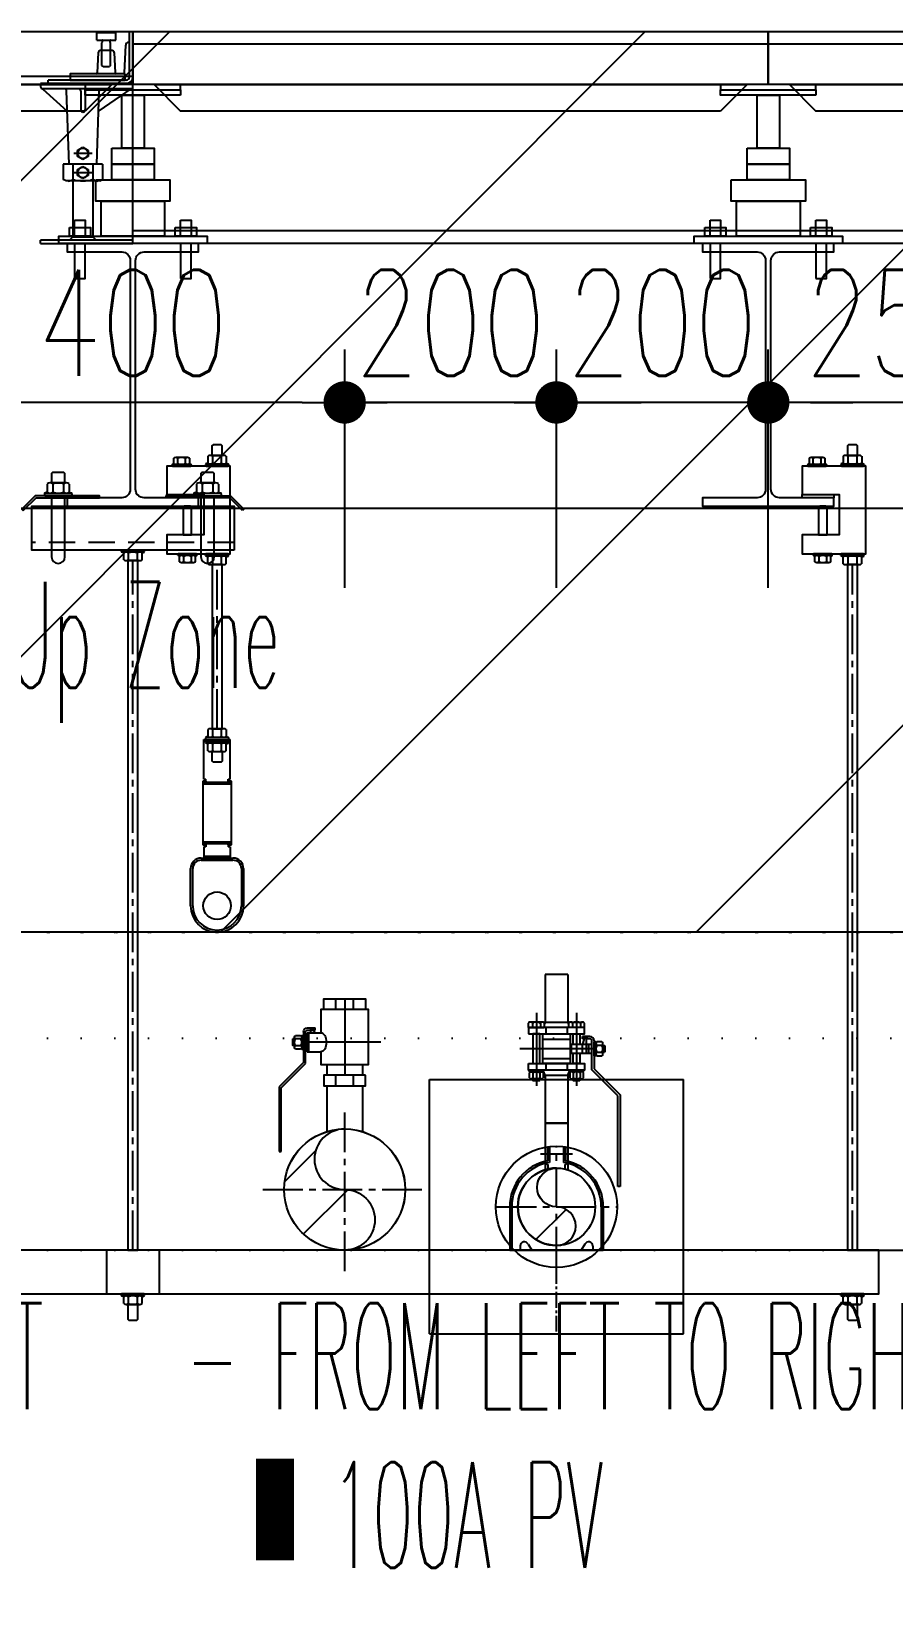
# Model space of a CAD drawing. Header units: millimetres. Extents: x -192235 to 515711, y 45168 to 947868.
# Drawn here: x 123904 to 124717, y 465210 to 466700 of the extents above; entities that cross this region are included whole.
import ezdxf
from ezdxf.enums import TextEntityAlignment as Align

# ---------------------------------------------------------------- set-up
doc = ezdxf.new("R2010")
doc.units = ezdxf.units.MM
doc.header["$LTSCALE"] = 1000
doc.header["$PDMODE"] = 1
for name, pattern in [('CENTER2', [1.125, 0.75, -0.125, 0.125, -0.125]), ('DOT2', [3.175, 0, -3.175]), ('HIDDEN', [0.375, 0.25, -0.125]), ('TPH12-SEC-@20-1$0$CENTERK5', [6.916, 6.667, -0.083, 0.083, -0.083])]:
    doc.linetypes.add(name, pattern=pattern)
for name, color, linetype in [('0-LEVEL LINE', 4, 'DOT2'), ('BG-CDA', 20, 'Continuous'), ('BG-PN2', 34, 'Continuous'), ('FS-Support-1', 2, 'Continuous'), ('LED-Light-L25', 7, 'Continuous'), ('LIGHTING', 2, 'Continuous'), ('LIGHTING-W', 7, 'Continuous'), ('M-DIM', 1, 'Continuous'), ('M-TXT', 3, 'Continuous'), ('MPPIPE', 100, 'Continuous'), ('SM-SEC-Cm$0$SUPPORT', 2, 'Continuous'), ('SUPPORT', 2, 'Continuous'), ('TPH12-SEC-@20-1$0$H-SIN', 252, 'TPH12-SEC-@20-1$0$CENTERK5'), ('TPH12-SEC-@20-1$0$SIAGE1', 252, 'Continuous'), ('TPH12-SEC-@20-1$0$STEEL-NEDA', 252, 'Continuous'), ('TPH12-SEC-@20-1$0$STEEL3', 252, 'Continuous'), ('TPH12-SEC-@20-1$0$SUGATA3', 252, 'Continuous'), ('TPH12-SEC-@20-1$0$フリーアクセス', 252, 'Continuous'), ('WY-J-D', 2, 'Continuous'), ('WY-J-U', 2, 'Continuous'), ('YCD-Xfa-Sec-24$0$Raised Floor', 1, 'Continuous')]:
    doc.layers.add(name, color=color, linetype=linetype)
doc.styles.add('aa-txt', font='simplex.shx', dxfattribs={"width": 0.7, "bigfont": 'chineset.shx'})
doc.dimstyles.new('50-DIM', dxfattribs={"dimscale": 50, "dimtxt": 2, "dimasz": 0.8, "dimexe": 1, "dimexo": 1, "dimgap": 0.5, "dimtad": 1, "dimdec": 0, "dimdsep": 46, "dimtxsty": 'aa-txt', "dimblk": 'DOT', "dimcen": 5, "dimclrd": 256, "dimclre": 256, "dimclrt": 256, "dimadec": 0, "dimazin": 0, "dimtfac": 1, "dimtdec": 0, "dimtix": 1, "dimtmove": 2, "dimatfit": 3, "dimldrblk": 'DOT', "dimfxl": 1, "dimtolj": 1, "dimtzin": 0, "dimarcsym": 0})

# ---------------------------------------------------------------- blocks, each defined once
blk = doc.blocks.new('TPH12-SEC-@20-1$0$ペデスタルB')
at = {"layer": 'TPH12-SEC-@20-1$0$フリーアクセス'}
for p, q in [((-31, -1), (-30, 0)), ((-30, 0), (-14, 0)), ((-14, 0), (-13, -1)), ((-31, -1), (-13, -1)), ((-31, -8), (-31, -1)), ((-31, -8), (-13, -8)), ((-26, -10.5), (-25.5, -10)), ((-26, -32), (-26, -10.5)), ((-25.5, -10), (-25.5, -8.4)), ((-18.4, -10), (-18.4, -8.4)), ((-18, -10.5), (-18.4, -10)), ((-18, -32), (-18, -10.5)), ((-13, -8), (-13, -1)), ((-4.7, -39), (-3.6, -12.9)), ((0, -42.6), (0, 0)), ((0, 0), (3.2, 0)), ((0, -40), (0, -0.5)), ((3.2, 0), (3.2, -42.6)), ((-29.6, -19.9), (-30.4, -39)), ((-16.4, -18), (-27.6, -18)), ((-14.4, -19.9), (-13.6, -39)), ((-25, -33), (-26, -32)), ((-25, -33), (-19, -33)), ((-18, -32), (-19, -33)), ((-84, -49), (-84, -52)), ((3.2, -49), (-84, -49)), ((3.2, -50), (-84, -50)), ((1.2, -54), (-82.2, -54)), ((-81.7, -54.2), (-59.1, -74.7)), ((-3.2, -45.8), (-76.8, -45.8)), ((-76.8, -49), (-76.8, -45.8)), ((-76.8, -49), (-3.3, -49)), ((-57, -125), (-59.4, -55.9)), ((-46, -56), (-46, -74)), ((-42, -56), (-42, -74)), ((-31, -125), (-28.6, -55.9)), ((1.2, -54), (-28.9, -74.7)), ((3.2, -52), (3.2, -49)), ((-35.3, -115), (-52.6, -115)), ((-49, -112.1), (-44, -109.2)), ((-49, -117.9), (-49, -112.1)), ((-44, -120.7), (-49, -117.9)), ((-44, -109.2), (-39, -112.1)), ((-39, -117.9), (-44, -120.7)), ((-39, -112.1), (-39, -117.9)), ((-62.5, -125), (-62.5, -139.5)), ((-25.5, -125), (-62.5, -125)), ((-53.5, -125), (-53.5, -139.4)), ((-53, -133), (-35.1, -133)), ((-49, -130.1), (-44, -127.2)), ((-49, -135.9), (-49, -130.1)), ((-44, -127.2), (-39, -130.1)), ((-39, -130.1), (-39, -135.9)), ((-34.5, -125), (-34.5, -139.4)), ((-25.5, -125), (-25.5, -139.5)), ((-59.9, -141), (-62.5, -139.5)), ((-28.1, -141), (-59.9, -141)), ((-53.5, -141), (-53.5, -193.8)), ((-44, -138.7), (-49, -135.9)), ((-39, -135.9), (-44, -138.7)), ((-34.5, -141), (-34.5, -193.8)), ((-28.1, -141), (-25.5, -139.5)), ((-84, -200), (-84, -196.8)), ((3.2, -196.8), (-84, -196.8)), ((-84, -200), (3.2, -200)), ((-56.5, -196.8), (-53.5, -193.8)), ((-53.5, -193.8), (-34.5, -193.8)), ((-31.5, -196.8), (-34.5, -193.8)), ((3.2, -200), (3.2, -196.8))]:
    blk.add_line(p, q, dxfattribs=at)
blk.add_lwpolyline([(-4, -40), (-56, -40), (-56, -46), (-4, -46)], close=True, dxfattribs=at)
for centre in [(-44, -115), (-44, -133)]:
    blk.add_circle(centre, 4.98, dxfattribs=at)
for centre, radius, start, end in [((-25.9, -8.4), 0.4, 0, 90), ((-18, -8.4), 0.4, 90, 180), ((-0.6, -13), 3, 90, 177.5), ((-27.6, -20), 2, 90, 177.5), ((-16.4, -20), 2, 2.5, 90), ((-31.4, -39), 1, 270, 357.5), ((-12.6, -39), 1, 182.5, 270), ((-5.7, -39), 1, 270, 357.5), ((-3.2, -42.6), 3.2, 270, 0), ((-3.2, -42.6), 6.4, 270, 0), ((-82, -52), 2, 180, 270), ((-82.4, -55), 1, 47.9554, 82.0191), ((-61.4, -56), 2, 2, 90), ((-48, -56), 2, 0, 90), ((-40, -56), 2, 90, 180), ((-26.6, -56), 2, 90, 178), ((1.2, -52), 2, 270, 0), ((-44, -74), 2, 180, 270), ((-44, -74), 2, 270, 0), ((-72.5, -75.4), 1, 2, 47.9554), ((-28.3, -75.4), 1, 132.0446, 178), ((-58, -134), 7.03, 270, 309.8217), ((-44, -112.5), 28.5, 250.5288, 289.4712), ((-30, -134), 7.03, 230.1783, 270)]:
    blk.add_arc(centre, radius, start, end, dxfattribs=at)
blk = doc.blocks.new('TPH12-SEC-@20-1')
at = {"layer": 'TPH12-SEC-@20-1$0$H-SIN'}
blk.add_line((83854.8, 466700), (201769.6, 466700), dxfattribs=at)
at = {"layer": 'TPH12-SEC-@20-1$0$SIAGE1'}
blk.add_line((123400, 466700), (124000, 466700), dxfattribs=at)
at = {"layer": 'TPH12-SEC-@20-1$0$STEEL-NEDA'}
for points in [[(124062, 466500), (123938, 466500), (123938, 466492), (123989.5, 466492, -0.414214), (123997.5, 466484), (123997.5, 466268, -0.414214), (123989.5, 466260), (123938, 466260), (123938, 466252), (124062, 466252), (124062, 466260), (124010.5, 466260, -0.414214), (124002.5, 466268), (124002.5, 466484, -0.414214), (124010.5, 466492), (124062, 466492)], [(124662, 466500), (124538, 466500), (124538, 466492), (124589.5, 466492, -0.414214), (124597.5, 466484), (124597.5, 466268, -0.414214), (124589.5, 466260), (124538, 466260), (124538, 466252), (124662, 466252), (124662, 466260), (124610.5, 466260, -0.414214), (124602.5, 466268), (124602.5, 466484, -0.414214), (124610.5, 466492), (124662, 466492)]]:
    blk.add_lwpolyline(points, format="xyb", close=True, dxfattribs=at)
at = {"layer": 'TPH12-SEC-@20-1$0$STEEL3'}
for p, q in [((130000, 466250), (115000, 466250)), ((130000, 465850), (115000, 465850))]:
    blk.add_line(p, q, dxfattribs=at)
at = {"layer": 'TPH12-SEC-@20-1$0$SUGATA3'}
for p, q in [((127000, 466688), (124000, 466688)), ((127000, 466512), (124000, 466512))]:
    blk.add_line(p, q, dxfattribs=at)
blk.add_lwpolyline([(124000, 466700), (127000, 466700), (127000, 466500), (124000, 466500)], close=True, dxfattribs=at)
at = {"layer": 'TPH12-SEC-@20-1$0$フリーアクセス'}
blk.add_line((123400, 466658), (124000, 466658), dxfattribs=at)
blk.add_blockref('TPH12-SEC-@20-1$0$ペデスタルB', (123996.8, 466700), dxfattribs=at)
blk = doc.blocks.new('DOT')
at = {"color": 0}
blk.add_line((-1, 0), (1, 0), dxfattribs=at)
at = {"color": 3, "const_width": 0.5}
blk.add_lwpolyline([(-0.25, 0, 1), (0.25, 0, 1)], format="xyb", close=True, dxfattribs=at)
blk = doc.blocks.new('*D207')
at = {"layer": 'DEFPOINTS', "color": 0, "transparency": 16777216}
for p in [(124629.5, 465550), (124629.5, 463950), (124854.5, 463950)]:
    blk.add_point(p, dxfattribs=at)
at = {"layer": 'M-DIM', "lineweight": -2, "transparency": 16777216}
for p, q in [((124679.5, 465550), (124904.5, 465550)), ((124854.5, 465510), (124854.5, 463990)), ((124679.5, 463950), (124904.5, 463950))]:
    blk.add_line(p, q, dxfattribs=at)
at = {"layer": 'M-DIM', "lineweight": -2, "transparency": 16777216, "xscale": 40, "yscale": 40, "zscale": 40}
for p, rotation in [((124854.5, 465550), 90), ((124854.5, 463950), 270)]:
    blk.add_blockref('DOT', p, dxfattribs=dict(at, rotation=rotation))
at = {"layer": 'M-DIM', "transparency": 16777216, "insert": (124779.5, 464750), "char_height": 100, "attachment_point": 5, "rotation": 90, "style": 'aa-txt'}
blk.add_mtext('\\A1;1600', dxfattribs=at)
blk = doc.blocks.new('_Dot')
at = {"color": 0, "linetype": 'ByBlock', "lineweight": -2}
blk.add_line((-0.5, 0), (-1, 0), dxfattribs=at)
at = {"color": 0, "linetype": 'ByBlock', "const_width": 0.5}
blk.add_lwpolyline([(-0.25, 0, 1), (0.25, 0, 1)], format="xyb", close=True, dxfattribs=at)
blk = doc.blocks.new('BG-65A')
for p, q in [((1.5, 9.06), (-1.5, 9.06)), ((-0.66, 9.7), (-0.85, 9.7)), ((-0.85, 9.7), (-0.85, 8.42)), ((-0.66, 9.7), (-0.66, 8.26)), ((0.85, 9.7), (0.66, 9.7)), ((0.66, 9.7), (0.66, 8.26)), ((0.85, 9.7), (0.85, 8.42)), ((-4.42, 4.09), (-4.42, 0)), ((-4.23, 4.09), (-4.23, 0)), ((4.23, 4.09), (4.23, 0)), ((4.42, 4.09), (4.42, 0)), ((-4.42, 0), (4.42, 0)), ((-3.44, 0.38), (-3.44, 0)), ((-2.68, 0.55), (-2.33, 0)), ((2.68, 0.55), (2.33, 0)), ((3.44, 0.38), (3.44, 0))]:
    blk.add_line(p, q)
blk.add_circle((0, 4.09), 3.65)
for centre, radius, start, end in [((0, 4.09), 4.42, 101.1352, 180), ((0, 4.09), 4.23, 99.0153, 180), ((-1.07, 7.87), 0.294, 299.8049, 104.8049), ((0, 4.09), 4.23, 0, 80.9847), ((1.07, 7.87), 0.294, 75.1951, 240.1951), ((0, 4.09), 4.42, 0, 78.8648), ((-3.04, 0.38), 0.395, 24.671, 180), ((3.04, 0.38), 0.395, 0, 155.329)]:
    blk.add_arc(centre, radius, start, end)
blk = doc.blocks.new('*D208')
at = {"layer": 'DEFPOINTS', "color": 0, "transparency": 16777216}
for p in [(123800, 466350), (123800, 466125), (124200, 466125)]:
    blk.add_point(p, dxfattribs=at)
at = {"layer": 'M-DIM', "lineweight": -2, "transparency": 16777216}
for p, q in [((123800, 466175), (123800, 466400)), ((124200, 466175), (124200, 466400)), ((124160, 466350), (123840, 466350))]:
    blk.add_line(p, q, dxfattribs=at)
at = {"layer": 'M-DIM', "lineweight": -2, "transparency": 16777216, "xscale": 40, "yscale": 40, "zscale": 40, "rotation": 180}
blk.add_blockref('DOT', (123800, 466350), dxfattribs=at)
at = {"layer": 'M-DIM', "lineweight": -2, "transparency": 16777216, "xscale": 40, "yscale": 40, "zscale": 40}
blk.add_blockref('DOT', (124200, 466350), dxfattribs=at)
at = {"layer": 'M-DIM', "transparency": 16777216, "insert": (124000, 466425), "char_height": 100, "attachment_point": 5, "style": 'aa-txt'}
blk.add_mtext('\\A1;400', dxfattribs=at)
blk = doc.blocks.new('KuzeTee-Side-65Ax15A')
for p, q in [((-10.7, 79), (10.7, 79)), ((-10.7, 79), (-10.7, 34.9)), ((10.7, 79), (10.7, 34.9))]:
    blk.add_line(p, q)
blk.add_circle((0, 0), 36.5)
blk = doc.blocks.new('S-4500-100A')
for p, q in [((-120, 120), (120, 120)), ((-120, -120), (-120, 120)), ((120, -120), (120, 120)), ((-120, -120), (120, -120))]:
    blk.add_line(p, q)
blk.add_circle((0, 0), 57.2)
blk = doc.blocks.new('SS-BV-15A-f')
for p, q in [((-5.11, 3.55), (-2.66, 6)), ((-2.66, 6), (5.99, 6)), ((5.99, 6), (5.99, 5.8)), ((-2.57, 5.8), (-5.02, 3.35)), ((5.99, 5.8), (-2.57, 5.8)), ((-8.16, 3.15), (-8.16, 2.45)), ((-7.96, 3.15), (-7.96, 2.85)), ((-7.76, 3.55), (-5.11, 3.55)), ((-5.02, 3.35), (-7.76, 3.35)), ((-6.61, 3.05), (-7.41, 3.05)), ((-9.01, 2.64), (-9.01, 1.14)), ((-7.96, 2.45), (-8.16, 2.45)), ((-7.96, 2.61), (-7.96, 2.45)), ((-6.61, 2.85), (-7.41, 2.85)), ((-6.61, 2.45), (-7.41, 2.45)), ((-14.02, 1.07), (-9.51, 1.07)), ((-14.02, 1.07), (-14.02, -1.07)), ((-9.51, 1.07), (-9.3, 1.15)), ((-9.51, -1.07), (-9.51, 1.07)), ((-9.01, 1), (-8.41, 1)), ((-7.91, -1.3), (-7.91, 1.3)), ((-6.11, -1.3), (-6.11, 1.3)), ((-5.61, 1), (-5.01, 1)), ((-4.51, 1.07), (-4.97, 1.25)), ((-4.51, 1.07), (0, 1.07)), ((-4.51, -1.07), (-4.51, 1.07)), ((0, 1.07), (0, -1.07)), ((-14.02, -1.07), (-9.51, -1.07)), ((-9.51, -1.07), (-9.3, -1.15)), ((-9.01, -1), (-8.41, -1)), ((-9.01, -2.65), (-9.01, -1.15)), ((-5.61, -1), (-5.01, -1)), ((-4.51, -1.07), (-4.97, -1.25)), ((-4.51, -1.07), (0, -1.07))]:
    blk.add_line(p, q)
at = {"color": 0}
for p, q in [((-7.3, 4.57), (-7.33, 4.54)), ((-7.33, 4.39), (-7.33, 4.54)), ((-6.69, 4.54), (-7.33, 4.54)), ((-7.3, 4.57), (-6.72, 4.57)), ((-6.72, 4.57), (-6.69, 4.54)), ((-6.69, 4.39), (-6.69, 4.54)), ((-7.66, 4.29), (-7.66, 3.81)), ((-7.66, 3.71), (-6.36, 3.71)), ((-7.66, 3.71), (-7.66, 3.55)), ((-6.36, 3.55), (-7.66, 3.55)), ((-6.52, 4.39), (-7.5, 4.39)), ((-7.5, 3.71), (-6.52, 3.71)), ((-7.34, 3.81), (-7.34, 4.29)), ((-6.68, 3.81), (-6.68, 4.29)), ((-6.36, 3.81), (-6.36, 4.29)), ((-6.36, 3.71), (-6.36, 3.55)), ((-9.54, 1.34), (-9.54, 2.46)), ((-9.01, 2.65), (-9.44, 2.65)), ((-9.44, 2.27), (-9.01, 2.27)), ((-9.44, 1.52), (-9.01, 1.52)), ((-5.01, 1.25), (-5.01, 2.55)), ((-4.85, 2.55), (-5.01, 2.55)), ((-4.85, 2.55), (-4.85, 1.25)), ((-4.85, 2.39), (-4.85, 1.41)), ((-4.27, 2.55), (-4.75, 2.55)), ((-4.75, 2.23), (-4.27, 2.23)), ((-4.75, 1.57), (-4.27, 1.57)), ((-4.17, 1.41), (-4.17, 2.39)), ((-4.17, 2.22), (-4.02, 2.22)), ((-4.17, 1.58), (-4.02, 1.58)), ((-3.99, 2.19), (-4.02, 2.22)), ((-4.02, 1.58), (-4.02, 2.22)), ((-3.99, 1.61), (-4.02, 1.58)), ((-3.99, 2.19), (-3.99, 1.61)), ((-9.44, 1.15), (-9.01, 1.15)), ((-4.85, 1.25), (-5.01, 1.25)), ((-4.75, 1.25), (-4.27, 1.25)), ((-9.54, -1.34), (-9.54, -2.46)), ((-9.44, -1.15), (-9.01, -1.15)), ((-5.01, -1.25), (-5.01, -2.55)), ((-4.85, -1.25), (-5.01, -1.25)), ((-4.85, -2.55), (-4.85, -1.25)), ((-4.85, -2.39), (-4.85, -1.41)), ((-4.75, -1.25), (-4.27, -1.25)), ((-4.17, -1.41), (-4.17, -2.39)), ((-9.44, -1.52), (-9.01, -1.52)), ((-9.44, -2.27), (-9.01, -2.27)), ((-9.01, -2.65), (-9.44, -2.65)), ((-4.85, -2.55), (-5.01, -2.55)), ((-4.75, -1.57), (-4.27, -1.57)), ((-4.75, -2.23), (-4.27, -2.23)), ((-4.27, -2.55), (-4.75, -2.55)), ((-4.17, -1.58), (-4.02, -1.58)), ((-4.17, -2.22), (-4.02, -2.22)), ((-3.99, -1.61), (-4.02, -1.58)), ((-4.02, -2.22), (-4.02, -1.58)), ((-3.99, -2.19), (-4.02, -2.22)), ((-3.99, -1.61), (-3.99, -2.19))]:
    blk.add_line(p, q, dxfattribs=at)
for points in [[(-7.41, 3.35), (-7.41, 1.38), (-6.61, 1.38), (-6.61, 3.35)], [(-7.41, 1.58), (-8.41, 1.58), (-8.41, 2.22), (-7.41, 2.22)], [(-7.41, 2.85), (-8.11, 2.85), (-8.11, 2.65), (-7.41, 2.45)], [(-6.61, 2.22), (-5.61, 2.22), (-5.61, 1.58), (-6.61, 1.58)]]:
    blk.add_lwpolyline(points)
for points in [[(-8.41, -2.65), (-8.41, 2.65), (-9.01, 2.65), (-9.01, -2.65)], [(-5.61, -2.65), (-5.61, 2.65), (-5.01, 2.65), (-5.01, -2.65)], [(-8.41, 1.3), (-5.61, 1.3), (-5.61, -1.3), (-8.41, -1.3)], [(-5.61, -2.22), (-5.61, -1.58), (-8.41, -1.58), (-8.41, -2.22)]]:
    blk.add_lwpolyline(points, close=True)
for radius in [0.4, 0.2]:
    blk.add_arc((-7.76, 3.15), radius, 90, 180)
for centre, radius, start, end in [((-7.5, 4.21), 0.182, 26.7762, 153.2238), ((-7.5, 3.89), 0.182, 206.7762, 333.2238), ((-7.01, 3.81), 0.578, 55.7945, 124.2055), ((-7.01, 4.29), 0.578, 235.7945, 304.2055), ((-6.52, 4.21), 0.182, 26.7762, 153.2238), ((-6.52, 3.89), 0.182, 206.7762, 333.2238), ((-9.31, 2.46), 0.226, 123.855, 236.145), ((-8.79, 1.9), 0.753, 150.1372, 209.8628), ((-9.31, 1.34), 0.226, 123.855, 236.145), ((-4.67, 2.39), 0.182, 116.7762, 243.2238), ((-4.27, 1.9), 0.578, 145.7945, 214.2055), ((-4.67, 1.41), 0.182, 116.7762, 243.2238), ((-4.35, 2.39), 0.182, 296.7762, 63.2238), ((-4.75, 1.9), 0.578, 325.7945, 34.2055), ((-4.35, 1.41), 0.182, 296.7762, 63.2238), ((-9.31, -1.34), 0.226, 123.855, 236.145), ((-4.67, -1.41), 0.182, 116.7762, 243.2238), ((-4.35, -1.41), 0.182, 296.7762, 63.2238), ((-8.79, -1.9), 0.753, 150.1372, 209.8628), ((-9.31, -2.46), 0.226, 123.855, 236.145), ((-4.27, -1.9), 0.578, 145.7945, 214.2055), ((-4.67, -2.39), 0.182, 116.7762, 243.2238), ((-4.75, -1.9), 0.578, 325.7945, 34.2055), ((-4.35, -2.39), 0.182, 296.7762, 63.2238)]:
    blk.add_arc(centre, radius, start, end, dxfattribs=at)
at = {"layer": 'MPPIPE', "color": 1, "linetype": 'CENTER2', "ltscale": 0.01}
for p, q in [((-7.01, 3.45), (-7.01, -3.45)), ((-10.41, 1.9), (-3.51, 1.9)), ((-10.41, -1.9), (-3.51, -1.9))]:
    blk.add_line(p, q, dxfattribs=at)
blk = doc.blocks.new('KuzeTee-Side-100Ax25A')
for p, q in [((-16.7, 98), (16.7, 98)), ((-16.7, 98), (-16.7, 54.7)), ((16.7, 98), (16.7, 54.7))]:
    blk.add_line(p, q)
blk.add_circle((0, 0), 57.2)
blk = doc.blocks.new('BV-25A-f')
for p, q in [((-2.2, 3.9), (0.1, 6.2)), ((0.19, 6), (-2.11, 3.7)), ((0.1, 6.2), (6.2, 6.2)), ((6.2, 6), (0.19, 6)), ((6.2, 6.2), (6.2, 6)), ((-5.45, 3.5), (-5.45, 2.8)), ((-5, 3.2), (-5.4, 3.2)), ((-5.4, 3), (-5.4, 3.2)), ((-5, 2.8), (-5.4, 3)), ((-5.25, 3.5), (-5.25, 2.8)), ((-5.05, 3.9), (-2.2, 3.9)), ((-2.11, 3.7), (-5.05, 3.7)), ((-3.2, 3.55), (-5, 3.55)), ((-5, 3.55), (-5, 2.25)), ((-3.2, 3.4), (-5, 3.4)), ((-4.5, 3.7), (-4.5, 3.55)), ((-3.7, 3.7), (-3.7, 3.55)), ((-3.2, 3.55), (-3.2, 2.25)), ((-5.25, 2.8), (-5.45, 2.8)), ((-2, 1.67), (-1, 1.67)), ((-7.2, 0.82), (-8.2, 0.82)), ((0, 0.82), (-1, 0.82)), ((-7.2, -0.82), (-8.2, -0.82)), ((0, -0.82), (-1, -0.82)), ((-2, -1.67), (-1, -1.67))]:
    blk.add_line(p, q)
at = {"color": 0}
for p, q in [((-4.75, 4.64), (-4.75, 4.16)), ((-3.61, 4.74), (-4.59, 4.74)), ((-4.43, 4.16), (-4.43, 4.64)), ((-4.39, 4.92), (-4.42, 4.89)), ((-4.42, 4.74), (-4.42, 4.89)), ((-3.78, 4.89), (-4.42, 4.89)), ((-4.39, 4.92), (-3.81, 4.92)), ((-3.81, 4.92), (-3.78, 4.89)), ((-3.78, 4.74), (-3.78, 4.89)), ((-3.77, 4.16), (-3.77, 4.64)), ((-3.45, 4.16), (-3.45, 4.64)), ((-4.75, 4.06), (-3.45, 4.06)), ((-4.75, 4.06), (-4.75, 3.9)), ((-3.45, 3.9), (-4.75, 3.9)), ((-4.59, 4.06), (-3.61, 4.06)), ((-3.45, 4.06), (-3.45, 3.9))]:
    blk.add_line(p, q, dxfattribs=at)
for points in [[(-7.2, -1.97), (-7.2, 1.97), (-8.2, 1.97), (-8.2, -1.97)], [(-1, -1.97), (-1, 1.97), (0, 1.97), (0, -1.97)]]:
    blk.add_lwpolyline(points, close=True)
blk.add_lwpolyline([(-3.2, 2.25), (-2, 2.25), (-2, -2.25), (-7.2, -2.25), (-7.2, 2.25), (-5, 2.25)])
for centre, radius, start, end in [((-4.59, 4.56), 0.182, 26.7762, 153.2238), ((-4.1, 4.16), 0.578, 55.7945, 124.2055), ((-3.61, 4.56), 0.182, 26.7762, 153.2238), ((-4.59, 4.24), 0.182, 206.7762, 333.2238), ((-4.1, 4.64), 0.578, 235.7945, 304.2055), ((-3.61, 4.24), 0.182, 206.7762, 333.2238)]:
    blk.add_arc(centre, radius, start, end, dxfattribs=at)
for radius in [0.4, 0.2]:
    blk.add_arc((-5.05, 3.5), radius, 90, 180)
blk.add_ellipse((-4.1, 2.25), major_axis=(0.9, 0), ratio=0.575, start_param=3.141593, end_param=6.283185)
at = {"layer": 'MPPIPE', "color": 1, "linetype": 'CENTER2', "ltscale": 0.01}
for p, q in [((-4.1, -3.42), (-4.1, 3.42)), ((-8.2, 0), (-1, 0))]:
    blk.add_line(p, q, dxfattribs=at)
blk = doc.blocks.new('*D201')
at = {"layer": 'DEFPOINTS', "color": 0, "transparency": 16777216}
for p in [(124200, 466350), (124200, 466125), (124400, 466125)]:
    blk.add_point(p, dxfattribs=at)
at = {"layer": 'M-DIM', "lineweight": -2, "transparency": 16777216}
for p, q in [((124200, 466175), (124200, 466400)), ((124400, 466175), (124400, 466400)), ((124160, 466350), (124120, 466350)), ((124400, 466350), (124200, 466350)), ((124440, 466350), (124480, 466350))]:
    blk.add_line(p, q, dxfattribs=at)
at = {"layer": 'M-DIM', "lineweight": -2, "transparency": 16777216, "xscale": 40, "yscale": 40, "zscale": 40}
blk.add_blockref('DOT', (124200, 466350), dxfattribs=at)
at = {"layer": 'M-DIM', "lineweight": -2, "transparency": 16777216, "xscale": 40, "yscale": 40, "zscale": 40, "rotation": 180}
blk.add_blockref('DOT', (124400, 466350), dxfattribs=at)
at = {"layer": 'M-DIM', "transparency": 16777216, "insert": (124300, 466425), "char_height": 100, "attachment_point": 5, "style": 'aa-txt'}
blk.add_mtext('\\A1;200', dxfattribs=at)
blk = doc.blocks.new('Nut-M10')
for p, q in [((-10.9, 1.5), (-10.9, 0.5)), ((-8.7, 2.8), (-10.6, 2)), ((-10.4, 2), (10.4, 2)), ((-10.4, 0), (10.4, 0)), ((-8.7, 9.2), (-8.7, 2.8)), ((6.5, 10), (-6.5, 10)), ((-4.3, 9.2), (-4.3, 2.8)), ((4.3, 2.8), (4.3, 9.2)), ((8.7, 9.2), (8.7, 2.8)), ((8.7, 2.8), (10.6, 2)), ((10.9, 1.5), (10.9, 0.5))]:
    blk.add_line(p, q)
for centre, radius, start, end in [((-10.4, 1.5), 0.5, 90, 180), ((-10.4, 0.5), 0.5, 180, 270), ((-6.5, 6.7), 3.33, 49.441, 130.559), ((-6.5, 5.3), 3.33, 229.441, 310.559), ((0, -2.1), 12.1, 69.065, 110.935), ((0, 14.1), 12.1, 249.065, 290.935), ((6.5, 6.7), 3.33, 49.441, 130.559), ((6.5, 5.3), 3.33, 229.441, 310.559), ((10.4, 1.5), 0.5, 0, 90), ((10.4, 0.5), 0.5, 270, 0)]:
    blk.add_arc(centre, radius, start, end)
blk = doc.blocks.new('Nut-M8')
for p, q in [((-8.9, 1.2), (-8.9, 0.4)), ((-7.5, 2.2), (-8.7, 1.5)), ((-8.5, 1.6), (8.6, 1.6)), ((-8.5, 0), (8.6, 0)), ((-7.5, 7.3), (-7.5, 2.2)), ((5.6, 8), (-5.6, 8)), ((-3.8, 7.3), (-3.8, 2.2)), ((3.8, 2.2), (3.8, 7.3)), ((7.5, 7.3), (7.5, 2.2)), ((7.5, 2.2), (8.7, 1.5)), ((9, 1.2), (9, 0.4))]:
    blk.add_line(p, q)
for centre, radius, start, end in [((-8.5, 1.2), 0.4, 90, 180), ((-8.5, 0.4), 0.4, 180, 270), ((-5.6, 5), 3.03, 51.7868, 128.2132), ((-5.6, 4.6), 3.03, 231.7868, 308.2132), ((0, -3.2), 11.2, 70.3471, 109.6529), ((0, 12.8), 11.2, 250.3471, 289.6529), ((5.6, 5), 3.03, 51.7868, 128.2132), ((5.6, 4.6), 3.03, 231.7868, 308.2132), ((8.6, 1.2), 0.4, 0, 90), ((8.6, 0.4), 0.4, 270, 0)]:
    blk.add_arc(centre, radius, start, end)
blk = doc.blocks.new('HG-S-r')
blk.add_lwpolyline([(0.87, 5), (0.77, 4.9), (0.77, 4), (1.73, 4), (1.73, 4.9), (1.63, 5)], close=True)
blk.add_lwpolyline([(-0.5, 0.3), (0, 0.3), (0, -3.5), (-3.5, -3.5), (-3.5, -5.3), (2.5, -5.3), (2.5, 3), (-3.5, 3), (-3.5, 0.3), (-0.5, 0.3), (-0.5, 0), (-3.5, 0), (-3.5, 0.3)])
at = {"xscale": 0.1, "yscale": 0.1, "zscale": 0.1}
for name, p in [('Nut-M8', (-2.1, 3)), ('Nut-M10', (1.25, 3))]:
    blk.add_blockref(name, p, dxfattribs=at)
at = {"xscale": 0.1, "yscale": 0.1, "zscale": 0.1, "rotation": 180}
for name, p in [('Nut-M8', (-1.55, -5.3)), ('Nut-M10', (1.25, -5.3))]:
    blk.add_blockref(name, p, dxfattribs=at)
blk = doc.blocks.new('*D202')
at = {"layer": 'DEFPOINTS', "color": 0, "transparency": 16777216}
for p in [(124400, 466350), (124400, 466125), (124600, 466125)]:
    blk.add_point(p, dxfattribs=at)
at = {"layer": 'M-DIM', "lineweight": -2, "transparency": 16777216}
for p, q in [((124400, 466175), (124400, 466400)), ((124600, 466175), (124600, 466400)), ((124360, 466350), (124320, 466350)), ((124600, 466350), (124400, 466350)), ((124640, 466350), (124680, 466350))]:
    blk.add_line(p, q, dxfattribs=at)
at = {"layer": 'M-DIM', "lineweight": -2, "transparency": 16777216, "xscale": 40, "yscale": 40, "zscale": 40}
blk.add_blockref('DOT', (124400, 466350), dxfattribs=at)
at = {"layer": 'M-DIM', "lineweight": -2, "transparency": 16777216, "xscale": 40, "yscale": 40, "zscale": 40, "rotation": 180}
blk.add_blockref('DOT', (124600, 466350), dxfattribs=at)
at = {"layer": 'M-DIM', "transparency": 16777216, "insert": (124500, 466425), "char_height": 100, "attachment_point": 5, "style": 'aa-txt'}
blk.add_mtext('\\A1;200', dxfattribs=at)
blk = doc.blocks.new('*D234')
at = {"layer": 'DEFPOINTS', "color": 0, "transparency": 16777216}
for p in [(124600, 466350), (124600, 466125), (124850, 466125)]:
    blk.add_point(p, dxfattribs=at)
at = {"layer": 'M-DIM', "lineweight": -2, "transparency": 16777216}
for p, q in [((124600, 466175), (124600, 466400)), ((124850, 466175), (124850, 466400)), ((124810, 466350), (124640, 466350))]:
    blk.add_line(p, q, dxfattribs=at)
at = {"layer": 'M-DIM', "lineweight": -2, "transparency": 16777216, "xscale": 40, "yscale": 40, "zscale": 40, "rotation": 180}
blk.add_blockref('DOT', (124600, 466350), dxfattribs=at)
at = {"layer": 'M-DIM', "lineweight": -2, "transparency": 16777216, "xscale": 40, "yscale": 40, "zscale": 40}
blk.add_blockref('DOT', (124850, 466350), dxfattribs=at)
at = {"layer": 'M-DIM', "transparency": 16777216, "insert": (124725, 466425), "char_height": 100, "attachment_point": 5, "style": 'aa-txt'}
blk.add_mtext('\\A1;250', dxfattribs=at)
blk = doc.blocks.new('YCD-Xfa-Sec-24')
at = {"layer": 'YCD-Xfa-Sec-24$0$Raised Floor'}
for points in [[(585400, 396700), (584800, 396700), (584800, 396650), (585400, 396650)], [(586000, 396700), (585400, 396700), (585400, 396650), (586000, 396650)], [(586600, 396700), (586000, 396700), (586000, 396650), (586600, 396650)], [(584845, 396625), (585355, 396625), (585380, 396650), (584820, 396650)], [(585355, 396650), (585445, 396650), (585445, 396645), (585355, 396645)], [(585355, 396640), (585445, 396640), (585445, 396645), (585355, 396645)], [(585445, 396625), (585955, 396625), (585980, 396650), (585420, 396650)], [(585955, 396650), (586045, 396650), (586045, 396645), (585955, 396645)], [(585955, 396640), (586045, 396640), (586045, 396645), (585955, 396645)], [(586045, 396625), (586555, 396625), (586580, 396650), (586020, 396650)], [(585410.5, 396640), (585389.5, 396640), (585389.5, 396590), (585410.5, 396590)], [(586010.5, 396640), (585989.5, 396640), (585989.5, 396590), (586010.5, 396590)], [(585420, 396590), (585380, 396590), (585380, 396575), (585420, 396575)], [(586020, 396590), (585980, 396590), (585980, 396575), (586020, 396575)], [(585420, 396575), (585380, 396575), (585380, 396560), (585420, 396560)], [(586020, 396575), (585980, 396575), (585980, 396560), (586020, 396560)], [(585435, 396560), (585365, 396560), (585365, 396540), (585435, 396540)], [(586035, 396560), (585965, 396560), (585965, 396540), (586035, 396540)], [(585430, 396540), (585370, 396540), (585370, 396507), (585430, 396507)], [(586030, 396540), (585970, 396540), (585970, 396507), (586030, 396507)], [(585355, 396522), (585345, 396522), (585345, 396507), (585355, 396507)], [(585455, 396522), (585445, 396522), (585445, 396507), (585455, 396507)], [(585955, 396522), (585945, 396522), (585945, 396507), (585955, 396507)], [(586055, 396522), (586045, 396522), (586045, 396507), (586055, 396507)], [(585330, 396500), (585470, 396500), (585470, 396507), (585330, 396507)], [(585360, 396515), (585340, 396515), (585340, 396507), (585360, 396507)], [(585460, 396515), (585440, 396515), (585440, 396507), (585460, 396507)], [(585930, 396500), (586070, 396500), (586070, 396507), (585930, 396507)], [(585960, 396515), (585940, 396515), (585940, 396507), (585960, 396507)], [(586060, 396515), (586040, 396515), (586040, 396507), (586060, 396507)], [(585355, 396467), (585345, 396467), (585345, 396500), (585355, 396500)], [(585455, 396467), (585445, 396467), (585445, 396500), (585455, 396500)], [(585955, 396467), (585945, 396467), (585945, 396500), (585955, 396500)], [(586055, 396467), (586045, 396467), (586045, 396500), (586055, 396500)]]:
    blk.add_lwpolyline(points, close=True, dxfattribs=at)
blk = doc.blocks.new('WY-J-U')
at = {"layer": 'WY-J-U'}
for p, q in [((-12.5, 42), (12.5, 42)), ((-12.5, 4.5), (-12.5, 42)), ((-12.5, 40.5), (12.5, 40.5)), ((12.5, 4.5), (12.5, 42)), ((-12.5, 4.5), (-10.5, 4.5)), ((-12.5, 1.5), (12.5, 1.5)), ((-12.5, 0), (-12.5, 1.5)), ((-12.5, 0), (12.5, 0)), ((-10.5, 1.5), (-10.5, 4.5)), ((10.5, 1.5), (10.5, 4.5)), ((10.5, 4.5), (12.5, 4.5)), ((12.5, 0), (12.5, 1.5))]:
    blk.add_line(p, q, dxfattribs=at)
blk = doc.blocks.new('LED-38W-W')
blk.add_circle((0, -45), 13)
at = {"layer": 'LIGHTING-W'}
for p, q in [((-15, 0), (15, 0)), ((-25, -45), (-25, -10)), ((-23, -45), (-23, -10)), ((-15, -2), (15, -2)), ((23, -10), (23, -45)), ((25, -10), (25, -45))]:
    blk.add_line(p, q, dxfattribs=at)
for centre, radius, start, end in [((-15, -10), 10, 90, 180), ((15, -10), 10, 0, 90), ((-15, -10), 8, 90, 180), ((15, -10), 8, 0, 90), ((0, -45), 25, 180, 0), ((0, -45), 23, 180, 0)]:
    blk.add_arc(centre, radius, start, end, dxfattribs=at)
blk = doc.blocks.new('Wireway-27x60')
at = {"layer": 'LIGHTING'}
for p, q in [((-13.5, 57.5), (-13.5, -2.5)), ((-10.5, 57.5), (-13.5, 57.5)), ((-13.5, 55), (13.5, 55)), ((-10.5, 56.5), (-12.5, 56.5)), ((-12.5, 56.5), (-12.5, 55)), ((-10.5, 57.5), (-10.5, 56.5)), ((13.5, 57.5), (10.5, 57.5)), ((10.5, 56.5), (10.5, 57.5)), ((12.5, 56.5), (10.5, 56.5)), ((12.5, 55), (12.5, 56.5)), ((13.5, -2.5), (13.5, 57.5)), ((-13.5, 0), (13.5, 0)), ((-12.5, 0), (-12.5, -1.5)), ((12.5, -1.5), (12.5, 0)), ((-13.5, -2.5), (-10.5, -2.5)), ((-12.5, -1.5), (-10.5, -1.5)), ((-10.5, -1.5), (-10.5, -2.5)), ((10.5, -1.5), (12.5, -1.5)), ((10.5, -2.5), (10.5, -1.5)), ((10.5, -2.5), (13.5, -2.5))]:
    blk.add_line(p, q, dxfattribs=at)
blk = doc.blocks.new('WY-J-D')
at = {"layer": 'WY-J-D'}
for p, q in [((12.5, 0), (-12.5, 0)), ((-12.5, 0), (-12.5, -1.5)), ((12.5, -1.5), (-12.5, -1.5)), ((-12.5, -4.5), (-12.5, -15)), ((-10.5, -4.5), (-12.5, -4.5)), ((12.5, -13.5), (-12.5, -13.5)), ((-10.5, -1.5), (-10.5, -4.5)), ((10.5, -1.5), (10.5, -4.5)), ((12.5, -4.5), (10.5, -4.5)), ((12.5, 0), (12.5, -1.5)), ((12.5, -4.5), (12.5, -15)), ((12.5, -15), (-12.5, -15))]:
    blk.add_line(p, q, dxfattribs=at)
blk = doc.blocks.new('LED-Light-L25')
at = {"layer": 'SM-SEC-Cm$0$SUPPORT'}
blk.add_lwpolyline([(139074.7375, 466042), (139084.2625, 466042), (139084.2625, 466197), (139074.7375, 466197)], close=True, dxfattribs=at)
at = {"layer": 'SUPPORT', "linetype": 'CENTER2', "ltscale": 0.05}
blk.add_line((139079.5, 466042), (139079.5, 466197), dxfattribs=at)
at = {"layer": 'SUPPORT'}
for points in [[(139048.53025, 466252), (139047.53025, 466251), (139047.53025, 466225), (139055.46975, 466225), (139055.46975, 466251), (139054.46975, 466252)], [(139075.7375, 466010.5), (139074.7375, 466011.5), (139074.7375, 466020.5), (139084.2625, 466020.5), (139084.2625, 466011.5), (139083.2625, 466010.5)]]:
    blk.add_lwpolyline(points, close=True, dxfattribs=at)
for name, p in [('WY-J-U', (139079.5, 465990)), ('Wireway-27x60', (139079.5, 465935)), ('WY-J-D', (139079.5, 465935)), ('LED-38W-W', (139079.5, 465920))]:
    blk.add_blockref(name, p)
at = {"layer": 'SUPPORT', "xscale": 10, "yscale": 10, "zscale": 10}
blk.add_blockref('HG-S-r', (139067, 466260), dxfattribs=at)
at = {"layer": 'SUPPORT'}
blk.add_blockref('Nut-M10', (139079.5, 466032), dxfattribs=at)
at = {"layer": 'SUPPORT', "rotation": 180}
blk.add_blockref('Nut-M10', (139079.5, 466030.5), dxfattribs=at)
blk = doc.blocks.new('Lighting-L25-25')
at = {"layer": 'LED-Light-L25'}
blk.add_blockref('LED-Light-L25', (-15000, 0), dxfattribs=at)
blk = doc.blocks.new('Nut-M12')
for p, q in [((-13, 1.8), (-13, 0.6)), ((-10.4, 3.3), (-12.6, 2.3)), ((-12.4, 2.4), (12.4, 2.4)), ((-12.4, 0), (12.4, 0)), ((-10.4, 11), (-10.4, 3.3)), ((7.8, 12), (-7.8, 12)), ((-5.2, 11), (-5.2, 3.3)), ((5.2, 3.3), (5.2, 11)), ((10.4, 11), (10.4, 3.3)), ((10.4, 3.3), (12.6, 2.3)), ((13, 1.8), (13, 0.6))]:
    blk.add_line(p, q)
for centre, radius, start, end in [((-12.4, 1.8), 0.6, 90, 180), ((-12.4, 0.6), 0.6, 180, 270), ((-7.8, 8), 4.03, 49.8296, 130.1704), ((-7.8, 6.4), 4.03, 229.8296, 310.1704), ((0, -2.7), 14.7, 69.2784, 110.7216), ((0, 17.1), 14.7, 249.2784, 290.7216), ((7.8, 8), 4.03, 49.8296, 130.1704), ((7.8, 6.4), 4.03, 229.8296, 310.1704), ((12.4, 1.8), 0.6, 0, 90), ((12.4, 0.6), 0.6, 270, 0)]:
    blk.add_arc(centre, radius, start, end)

msp = doc.modelspace()

# ---------------------------------------------------------------- block references
msp.add_blockref('TPH12-SEC-@20-1', (0, 0))

# ---------------------------------------------------------------- next in the draw order: hatches: boundary and pattern name
at = {"layer": '0-LEVEL LINE', "ltscale": 0.01}
h = msp.add_hatch(dxfattribs=at)
h.set_pattern_fill('ANSI31', color=256, scale=100)
h.set_pattern_definition([(45, (14749.02, -6e-11), (-224.5064, 224.5064), [])])
h.paths.add_polyline_path([(122745.91082, 466700), (124944.01829, 466700), (124940.19665, 465850), (122742.08918, 465850)])
at = {"layer": 'BG-CDA'}
h = msp.add_hatch(dxfattribs=at)
h.set_pattern_fill('ANSI31', color=1, scale=15, style=0)
h.set_pattern_definition([(45, (88268.09, 401563.66), (-33.67596, 33.67596), [])])
edge = h.paths.add_edge_path()
edge.add_arc((124400, 465590.86465), 36.5125, 90, 270)
edge.add_arc((124400, 465572.6084), 18.25625, 270, 450)
edge.add_arc((124400, 465609.1209), 18.25625, 90, 270, ccw=False)
at = {"layer": 'MPPIPE'}
h = msp.add_hatch(dxfattribs=at)
h.set_pattern_fill('ANSI31', color=1, scale=15, style=0)
h.set_pattern_definition([(45, (86883.756, 401549.12), (-33.67596, 33.67596), [])])
edge = h.paths.add_edge_path()
edge.add_arc((124200, 465607.15), 57.15, 90, 270)
edge.add_arc((124200, 465578.575), 28.575, 270, 450)
edge.add_arc((124200, 465635.725), 28.575, 90, 270, ccw=False)

# ---------------------------------------------------------------- next in the draw order: linework, layer by layer
at = {"layer": '0-LEVEL LINE', "ltscale": 0.01}
for p, q in [((100000, 465850), (190000, 465850)), ((100000, 465750), (190000, 465750)), ((100000, 465550), (190000, 465550))]:
    msp.add_line(p, q, dxfattribs=at)
msp.add_lwpolyline([(122745.91082, 466700), (124944.01829, 466700), (124940.19665, 465850), (122742.08918, 465850)], close=True, dxfattribs=at)
at = {"layer": 'BG-CDA', "color": 1, "linetype": 'CENTER2', "ltscale": 0.05}
for p, q in [((124400, 465534.35215), (124400, 465647.37715)), ((124343.4875, 465590.86465), (124456.5125, 465590.86465))]:
    msp.add_line(p, q, dxfattribs=at)
at = {"layer": 'BG-CDA'}
msp.add_lwpolyline([(124400, 465554.35215, 1), (124400, 465590.86465, -1), (124400, 465627.37715, 1)], format="xyb", close=True, dxfattribs=at)
msp.add_circle((124400, 465590.86465), 36.5125, dxfattribs=at)
at = {"layer": 'BG-PN2', "color": 1, "linetype": 'CENTER2', "ltscale": 0.02}
msp.add_line((124400, 465473.01615), (124400, 465534.35215), dxfattribs=at)
at = {"layer": 'FS-Support-1'}
for points in [[(123935.85, 466204.35), (123935.85, 466260), (123923.15, 466260), (123923.15, 466204.35, 1)], [(124076.85, 466204.35), (124076.85, 466260), (124064.15, 466260), (124064.15, 466204.35, 1)]]:
    msp.add_lwpolyline(points, format="xyb", close=True, dxfattribs=at)
at = {"layer": 'MPPIPE', "color": 1, "linetype": 'CENTER2', "ltscale": 0.05}
for p, q in [((124200, 465530), (124200, 465684.3)), ((124122.85, 465607.15), (124277.15, 465607.15))]:
    msp.add_line(p, q, dxfattribs=at)
at = {"layer": 'MPPIPE'}
msp.add_lwpolyline([(124200, 465664.3, 1), (124200, 465607.15, -1), (124200, 465550, -1)], format="xyb", close=True, dxfattribs=at)
msp.add_circle((124200, 465607.15), 57.15, dxfattribs=at)
at = {"layer": 'SM-SEC-Cm$0$SUPPORT'}
for points in [[(123995.2375, 465550), (124004.7625, 465550), (124004.7625, 466200.7), (123995.2375, 466200.7)], [(124674.7375, 465550), (124684.2625, 465550), (124684.2625, 466197), (124674.7375, 466197)]]:
    msp.add_lwpolyline(points, close=True, dxfattribs=at)
at = {"layer": 'SUPPORT', "linetype": 'HIDDEN', "ltscale": 0.1}
msp.add_line((124095.5, 466217.7), (123904.5, 466217.7), dxfattribs=at)
at = {"layer": 'SUPPORT', "linetype": 'CENTER2', "ltscale": 0.05}
for p, q in [((124000, 465550), (124000, 466200.7)), ((124679.5, 465550), (124679.5, 466197))]:
    msp.add_line(p, q, dxfattribs=at)
at = {"layer": 'SUPPORT'}
for points in [[(123924.15, 466284), (123923.15, 466283), (123923.15, 466274), (123935.85, 466274), (123935.85, 466283), (123934.85, 466284)], [(124065.15, 466284), (124064.15, 466283), (124064.15, 466274), (124076.85, 466274), (124076.85, 466283), (124075.85, 466284)], [(124648.53025, 466252), (124647.53025, 466251), (124647.53025, 466225), (124655.46975, 466225), (124655.46975, 466251), (124654.46975, 466252)], [(124025, 465550), (123295.5, 465550), (123295.5, 465508.725), (124025, 465508.725)], [(124704.5, 465550), (123975, 465550), (123975, 465508.725), (124704.5, 465508.725)], [(124003.7625, 465483.725), (124004.7625, 465484.725), (124004.7625, 465498.725), (123995.2375, 465498.725), (123995.2375, 465484.725), (123996.2375, 465483.725)], [(124683.2625, 465483.725), (124684.2625, 465484.725), (124684.2625, 465498.725), (124674.7375, 465498.725), (124674.7375, 465484.725), (124675.7375, 465483.725)]]:
    msp.add_lwpolyline(points, close=True, dxfattribs=at)
for points in [[(123896.53721, 466248), (123908.53721, 466260), (123968.53721, 466260), (123968.53721, 466262), (123907.70879, 466262), (123895.123, 466249.41421), (123896.53721, 466248)], [(124103.46279, 466248), (124091.46279, 466260), (124031.46279, 466260), (124031.46279, 466262), (124092.29121, 466262), (124104.877, 466249.41421), (124103.46279, 466248)]]:
    msp.add_lwpolyline(points, dxfattribs=at)
at = {"layer": 'SUPPORT', "ltscale": 0.1}
msp.add_lwpolyline([(124095.5, 466210.7), (123904.5, 466210.7), (123904.5, 466252), (124095.5, 466252)], close=True, dxfattribs=at)

# ---------------------------------------------------------------- next in the draw order: block references
at = {"xscale": -1}
msp.add_blockref('YCD-Xfa-Sec-24', (710000, 70000), dxfattribs=at)
msp.add_blockref('S-4500-100A', (124400, 465590.86465))
at = {"layer": 'BG-CDA', "xscale": 10, "yscale": 10, "zscale": 10, "rotation": 270}
msp.add_blockref('SS-BV-15A-f', (124400, 465669.86465), dxfattribs=at)
at = {"layer": 'BG-CDA'}
msp.add_blockref('KuzeTee-Side-65Ax15A', (124400, 465590.86465), dxfattribs=at)
at = {"layer": 'BG-CDA', "xscale": 10, "yscale": 10, "zscale": 10}
msp.add_blockref('BG-65A', (124400, 465550), dxfattribs=at)
at = {"layer": 'LED-Light-L25'}
msp.add_blockref('Lighting-L25-25', (0, 0), dxfattribs=at)
at = {"layer": 'MPPIPE', "xscale": -10, "yscale": 10, "zscale": 10, "rotation": 90}
msp.add_blockref('BV-25A-f', (124200, 465705.15), dxfattribs=at)
at = {"layer": 'MPPIPE'}
msp.add_blockref('KuzeTee-Side-100Ax25A', (124200, 465607.15), dxfattribs=at)
at = {"layer": 'SUPPORT', "xscale": 10, "yscale": 10, "zscale": 10}
msp.add_blockref('HG-S-r', (124667, 466260), dxfattribs=at)
at = {"layer": 'SUPPORT'}
for p in [(123929.5, 466262), (124070.5, 466262)]:
    msp.add_blockref('Nut-M12', p, dxfattribs=at)
at = {"layer": 'SUPPORT', "rotation": 180}
for p in [(124000, 466210.7), (124000, 465508.725), (124679.5, 465508.725)]:
    msp.add_blockref('Nut-M10', p, dxfattribs=at)

# ---------------------------------------------------------------- next in the draw order: texts
at = {"layer": '0-LEVEL LINE', "ltscale": 0.01, "style": 'aa-txt', "width": 0.45}
msp.add_text('Hook Up Zone', height=100, dxfattribs=at).set_placement((123921.06096, 466130.8015), align=Align.MIDDLE_CENTER)
at = {"layer": 'M-TXT', "style": 'aa-txt', "width": 0.45}
for s, p in [('- FROM LEFT TO RIGHT', (123200, 465450)), ('- FROM LEFT TO RIGHT', (124050, 465450)), ('  ■ 100A PV', (124050, 465300))]:
    msp.add_text(s, height=100, dxfattribs=at).set_placement(p, align=Align.MIDDLE_LEFT)

# ---------------------------------------------------------------- next in the draw order: dimensions: what is measured, and where the dimension line sits
at = {"layer": 'M-DIM'}
for base, p1, p2, picture, middle in [((123800, 466350), (124200, 466125), (123800, 466125), '*D208', (124000, 466425)), ((124200, 466350), (124400, 466125), (124200, 466125), '*D201', (124300, 466425)), ((124400, 466350), (124600, 466125), (124400, 466125), '*D202', (124500, 466425)), ((124600, 466350), (124850, 466125), (124600, 466125), '*D234', (124725, 466425))]:
    dim = msp.add_linear_dim(base=base, p1=p1, p2=p2, dimstyle='50-DIM', dxfattribs=at)
    dim.commit()
    dim.dimension.update_dxf_attribs({"geometry": picture, "text_midpoint": middle})
dim = msp.add_linear_dim(base=(124854.5, 463950), p1=(124629.5, 465550), p2=(124629.5, 463950), angle=90, dimstyle='50-DIM', dxfattribs=at)
dim.commit()
dim.dimension.update_dxf_attribs({"geometry": '*D207', "text_midpoint": (124779.5, 464750)})

doc.saveas('drawing.dxf')
